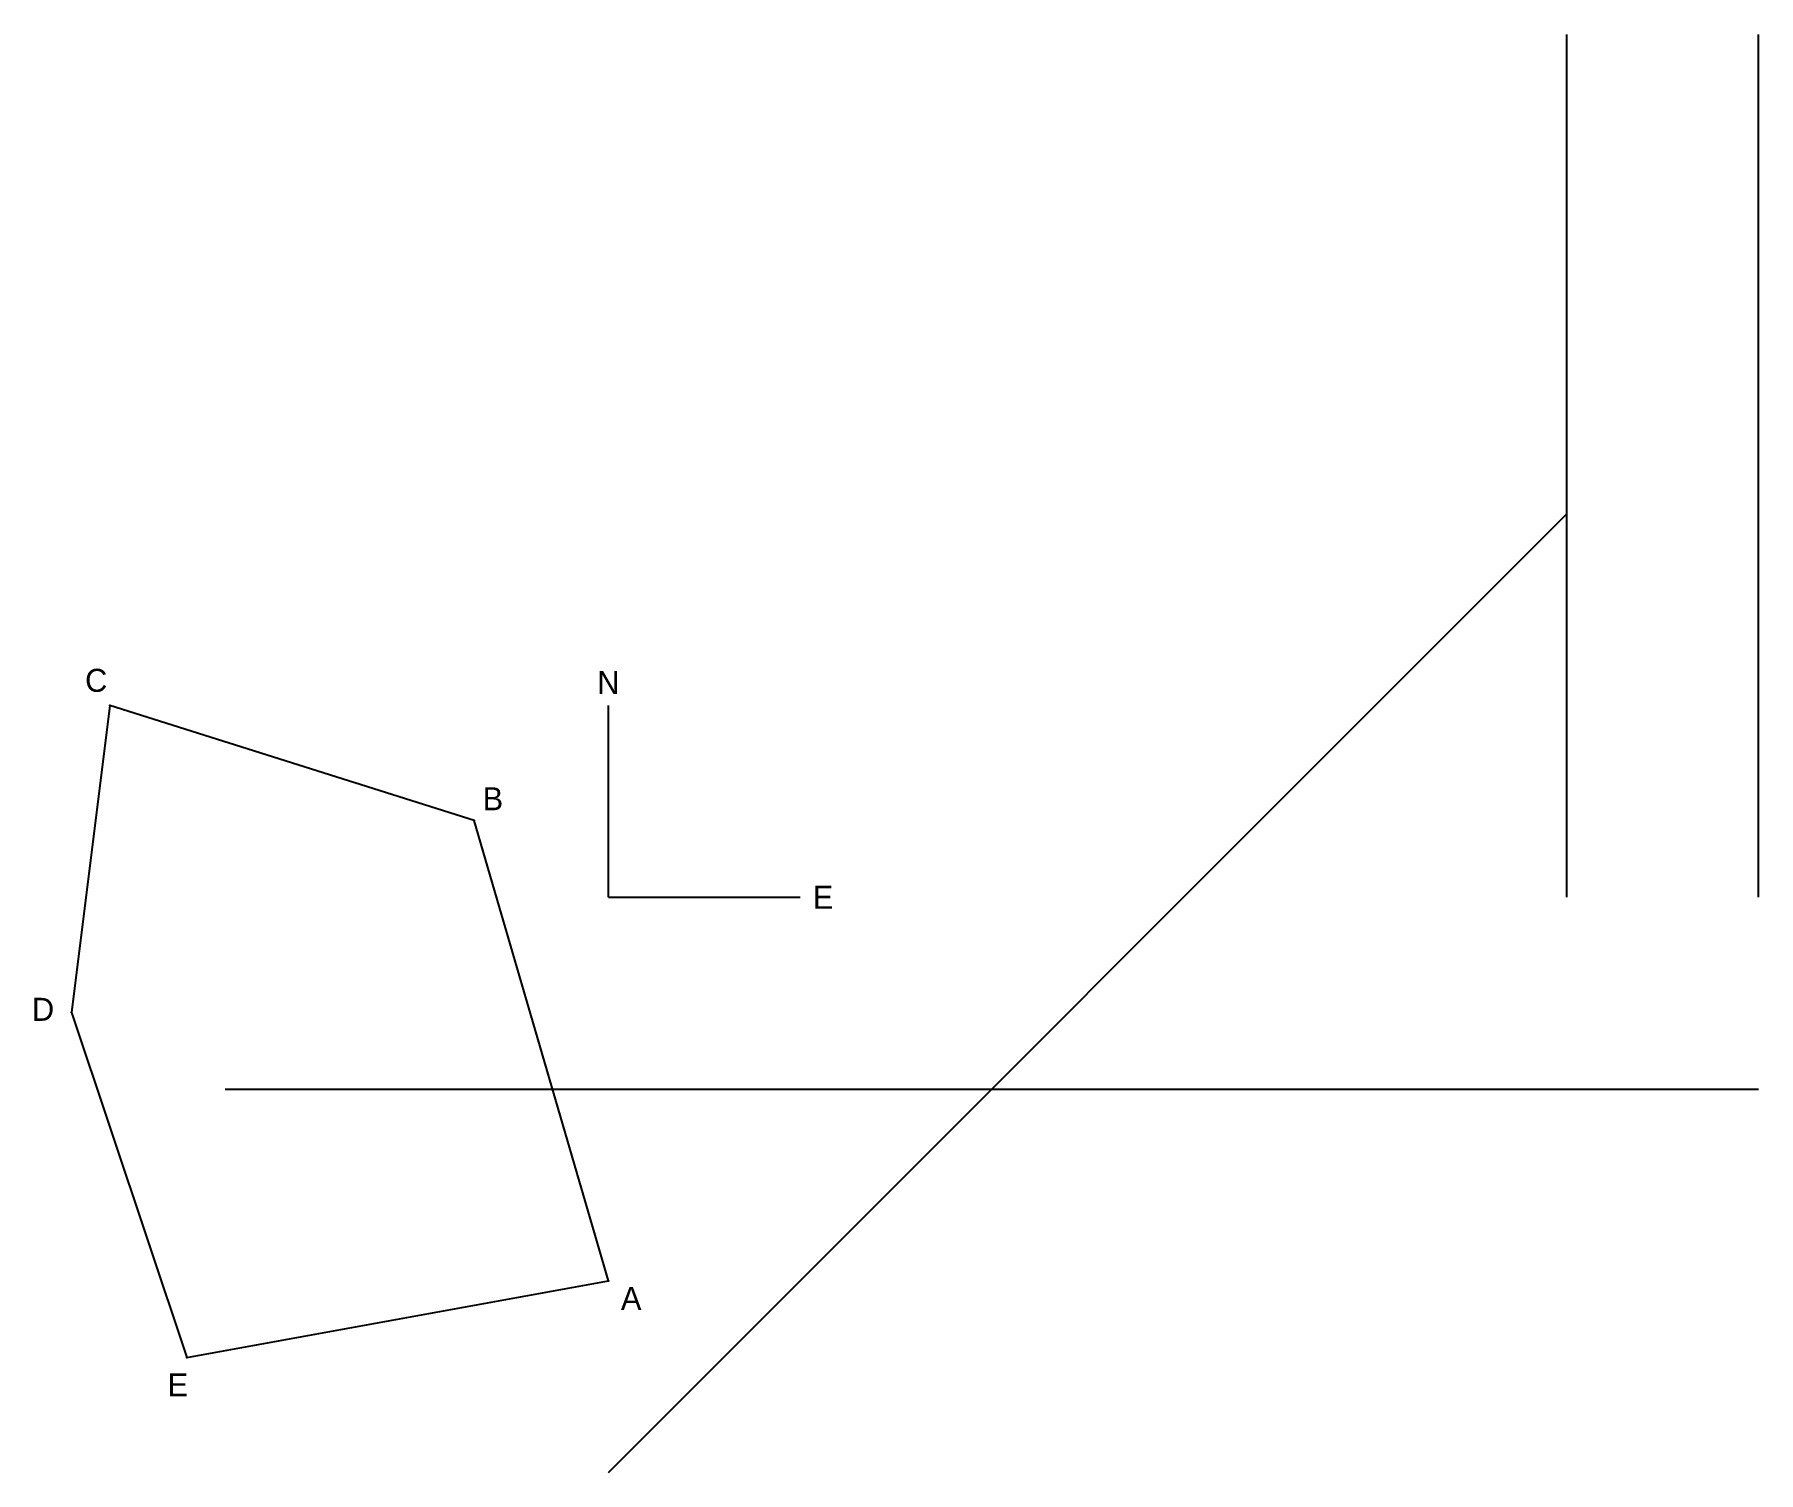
# Model space of a CAD drawing. Header units: metres. Extents: x -29.9 to 60, y -30 to 45.
import ezdxf
from ezdxf.enums import TextEntityAlignment as Align

# ---------------------------------------------------------------- set-up
doc = ezdxf.new("R2010")
doc.units = ezdxf.units.M
for name, color, linetype in [('EJES', 8, 'Continuous'), ('ESPEJOS', 6, 'Continuous'), ('ETIQUETAS', 3, 'Continuous'), ('PARCELA', 7, 'Continuous'), ('VERTICES', 1, 'Continuous')]:
    doc.layers.add(name, color=color, linetype=linetype)

msp = doc.modelspace()

# ---------------------------------------------------------------- linework, layer by layer
at = {"layer": 'EJES'}
for q in [(0, 10), (10, 0)]:
    msp.add_line((0, 0), q, dxfattribs=at)
at = {"layer": 'ESPEJOS'}
for p, q in [((50, 0), (50, 45)), ((60, 0), (60, 45)), ((0, -30), (50, 20)), ((-20, -10), (60, -10))]:
    msp.add_line(p, q, dxfattribs=at)
at = {"layer": 'PARCELA'}
msp.add_lwpolyline([(0, -20), (-7, 4), (-26, 10), (-28, -6), (-22, -24)], close=True, dxfattribs=at)
at = {"layer": 'VERTICES'}
for p in [(-26, 10), (-7, 4), (-28, -6), (0, -20), (-22, -24)]:
    msp.add_point(p, dxfattribs=at)

# ---------------------------------------------------------------- texts
at = {"layer": 'EJES'}
for s, p in [('N', (0, 11.2)), ('E', (11.2, 0))]:
    msp.add_text(s, height=1.2, dxfattribs=at).set_placement(p, align=Align.MIDDLE_CENTER)
at = {"layer": 'ETIQUETAS'}
for s, p in [('C', (-26.719, 11.316)), ('B', (-6.024, 5.139)), ('D', (-29.492, -5.843)), ('A', (1.188, -20.916)), ('E', (-22.459, -25.428))]:
    msp.add_text(s, height=1.2, dxfattribs=at).set_placement(p, align=Align.MIDDLE_CENTER)

doc.saveas('drawing.dxf')
